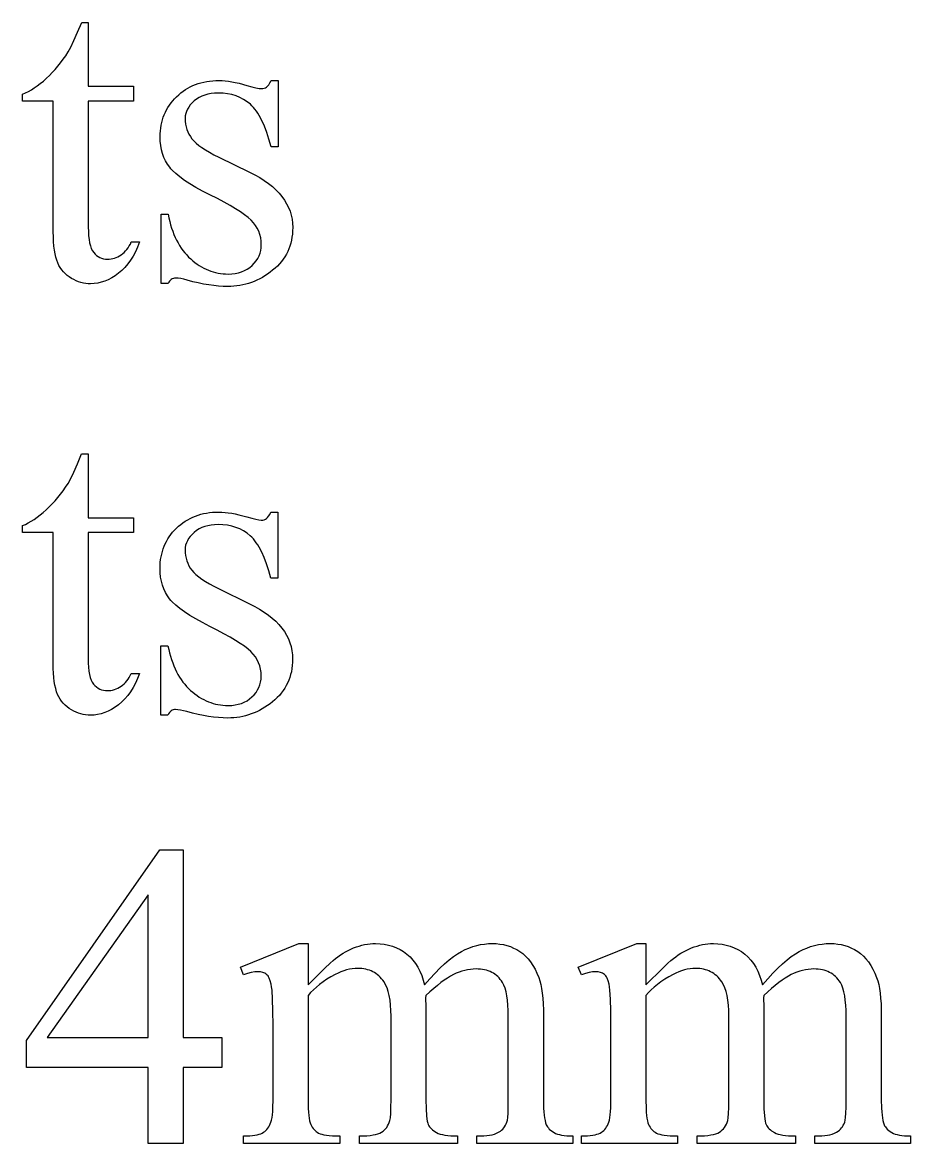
# Model space of a CAD drawing. Extents: x 5 to 599, y -219 to 392.
# Drawn here: x 363.8 to 404.7, y -218.8 to -167.3 of the extents above; entities that cross this region are included whole.
import ezdxf

# ---------------------------------------------------------------- set-up
doc = ezdxf.new("R2010")
doc.units = 0
doc.header["$MEASUREMENT"] = 0
for name, color, linetype in [('EXT', 1, 'CONTINUOUS'), ('INT', 5, 'CONTINUOUS'), ('POCKET_2_4MM', 3, 'CONTINUOUS')]:
    doc.layers.add(name, color=color, linetype=linetype)

msp = doc.modelspace()

# ---------------------------------------------------------------- linework, layer by layer
at = {"layer": 'EXT'}
for points in [[(366.825, -187.124), (366.825, -190.061), (368.913, -190.061), (368.913, -190.744), (366.825, -190.744), (366.825, -196.539), (366.829, -196.747), (366.841, -196.938), (366.86, -197.111), (366.887, -197.266), (366.922, -197.403), (366.965, -197.523), (367.016, -197.625), (367.074, -197.71), (367.138, -197.781), (367.207, -197.842), (367.28, -197.894), (367.358, -197.937), (367.44, -197.97), (367.527, -197.993), (367.618, -198.008), (367.713, -198.012), (367.793, -198.009), (367.873, -198), (367.952, -197.984), (368.03, -197.962), (368.108, -197.934), (368.185, -197.9), (368.262, -197.859), (368.337, -197.812), (368.411, -197.759), (368.48, -197.7), (368.545, -197.636), (368.606, -197.565), (368.662, -197.488), (368.714, -197.405), (368.762, -197.317), (368.806, -197.222), (369.186, -197.222), (369.096, -197.454), (368.998, -197.671), (368.89, -197.873), (368.774, -198.06), (368.649, -198.232), (368.515, -198.39), (368.372, -198.533), (368.22, -198.661), (368.064, -198.774), (367.906, -198.872), (367.747, -198.955), (367.586, -199.023), (367.425, -199.076), (367.262, -199.114), (367.098, -199.137), (366.932, -199.144), (366.821, -199.14), (366.709, -199.129), (366.599, -199.109), (366.489, -199.082), (366.379, -199.047), (366.27, -199.004), (366.162, -198.954), (366.054, -198.895), (365.951, -198.83), (365.854, -198.757), (365.764, -198.678), (365.681, -198.593), (365.605, -198.5), (365.537, -198.401), (365.475, -198.296), (365.42, -198.183), (365.372, -198.059), (365.331, -197.92), (365.295, -197.765), (365.267, -197.594), (365.244, -197.407), (365.228, -197.205), (365.219, -196.987), (365.215, -196.754), (365.215, -190.744), (363.801, -190.744), (363.801, -190.422), (363.935, -190.363), (364.07, -190.296), (364.206, -190.219), (364.343, -190.133), (364.481, -190.037), (364.619, -189.932), (364.758, -189.818), (364.898, -189.695), (365.037, -189.564), (365.171, -189.427), (365.302, -189.284), (365.429, -189.135), (365.552, -188.98), (365.671, -188.819), (365.787, -188.653), (365.898, -188.48), (366.021, -188.256), (366.167, -187.956), (366.334, -187.578), (366.523, -187.124)], [(375.557, -189.797), (375.557, -192.841), (375.235, -192.841), (375.139, -192.497), (375.037, -192.181), (374.928, -191.895), (374.812, -191.636), (374.69, -191.407), (374.626, -191.303), (374.561, -191.206), (374.494, -191.116), (374.426, -191.034), (374.356, -190.958), (374.284, -190.89), (374.134, -190.769), (373.974, -190.664), (373.804, -190.575), (373.624, -190.502), (373.435, -190.446), (373.235, -190.405), (373.025, -190.381), (372.806, -190.373), (372.639, -190.378), (372.481, -190.395), (372.331, -190.424), (372.189, -190.463), (372.055, -190.514), (371.93, -190.576), (371.812, -190.649), (371.703, -190.734), (371.605, -190.825), (371.52, -190.919), (371.448, -191.016), (371.389, -191.114), (371.343, -191.216), (371.31, -191.319), (371.291, -191.425), (371.284, -191.534), (371.289, -191.668), (371.303, -191.797), (371.328, -191.922), (371.362, -192.041), (371.406, -192.156), (371.46, -192.266), (371.523, -192.371), (371.596, -192.471), (371.682, -192.571), (371.786, -192.674), (371.911, -192.777), (372.055, -192.883), (372.218, -192.99), (372.401, -193.098), (372.604, -193.208), (372.825, -193.319), (374.25, -194.012), (374.49, -194.135), (374.714, -194.263), (374.923, -194.396), (375.116, -194.533), (375.294, -194.676), (375.457, -194.823), (375.604, -194.975), (375.735, -195.132), (375.851, -195.293), (375.952, -195.46), (376.037, -195.631), (376.107, -195.807), (376.161, -195.987), (376.2, -196.173), (376.223, -196.363), (376.231, -196.559), (376.227, -196.709), (376.216, -196.856), (376.198, -196.999), (376.173, -197.139), (376.141, -197.275), (376.101, -197.407), (376.054, -197.535), (376, -197.66), (375.939, -197.781), (375.87, -197.898), (375.795, -198.012), (375.712, -198.122), (375.622, -198.228), (375.525, -198.331), (375.42, -198.429), (375.309, -198.525), (375.192, -198.615), (375.075, -198.699), (374.955, -198.778), (374.834, -198.851), (374.711, -198.918), (374.586, -198.979), (374.46, -199.035), (374.332, -199.084), (374.202, -199.128), (374.07, -199.166), (373.937, -199.198), (373.802, -199.224), (373.665, -199.245), (373.527, -199.259), (373.387, -199.268), (373.245, -199.271), (373.036, -199.266), (372.821, -199.253), (372.597, -199.23), (372.367, -199.198), (372.129, -199.157), (371.884, -199.106), (371.632, -199.047), (371.372, -198.978), (371.218, -198.936), (371.079, -198.905), (370.955, -198.887), (370.845, -198.881), (370.79, -198.885), (370.739, -198.896), (370.69, -198.916), (370.645, -198.944), (370.603, -198.98), (370.563, -199.023), (370.527, -199.075), (370.494, -199.134), (370.172, -199.134), (370.172, -195.944), (370.494, -195.944), (370.53, -196.112), (370.57, -196.275), (370.614, -196.432), (370.661, -196.585), (370.713, -196.732), (370.769, -196.874), (370.828, -197.01), (370.891, -197.142), (370.958, -197.268), (371.03, -197.388), (371.104, -197.504), (371.183, -197.614), (371.266, -197.719), (371.353, -197.819), (371.443, -197.913), (371.538, -198.003), (371.635, -198.086), (371.733, -198.165), (371.833, -198.238), (371.935, -198.306), (372.037, -198.368), (372.142, -198.425), (372.248, -198.476), (372.355, -198.522), (372.463, -198.563), (372.574, -198.598), (372.685, -198.628), (372.798, -198.652), (372.913, -198.671), (373.028, -198.684), (373.146, -198.693), (373.265, -198.695), (373.429, -198.689), (373.586, -198.671), (373.734, -198.64), (373.876, -198.596), (374.009, -198.541), (374.134, -198.473), (374.252, -198.393), (374.362, -198.3), (374.462, -198.199), (374.548, -198.092), (374.621, -197.981), (374.68, -197.865), (374.727, -197.743), (374.76, -197.617), (374.78, -197.485), (374.787, -197.349), (374.779, -197.184), (374.757, -197.026), (374.72, -196.874), (374.668, -196.729), (374.602, -196.591), (374.52, -196.46), (374.424, -196.335), (374.313, -196.217), (374.18, -196.099), (374.018, -195.973), (373.826, -195.839), (373.605, -195.698), (373.354, -195.549), (373.074, -195.392), (372.764, -195.228), (372.425, -195.056), (372.087, -194.883), (371.779, -194.713), (371.502, -194.548), (371.255, -194.388), (371.038, -194.231), (370.852, -194.079), (370.697, -193.931), (370.63, -193.859), (370.572, -193.788), (370.469, -193.644), (370.38, -193.491), (370.304, -193.329), (370.242, -193.158), (370.194, -192.978), (370.16, -192.789), (370.14, -192.59), (370.133, -192.383), (370.136, -192.246), (370.144, -192.113), (370.159, -191.982), (370.18, -191.854), (370.207, -191.729), (370.239, -191.607), (370.277, -191.487), (370.322, -191.37), (370.372, -191.257), (370.428, -191.146), (370.49, -191.037), (370.558, -190.932), (370.632, -190.829), (370.712, -190.73), (370.797, -190.633), (370.889, -190.539), (370.985, -190.449), (371.085, -190.365), (371.188, -190.287), (371.295, -190.214), (371.405, -190.148), (371.518, -190.087), (371.635, -190.032), (371.756, -189.983), (371.88, -189.939), (372.007, -189.901), (372.138, -189.87), (372.273, -189.844), (372.411, -189.823), (372.552, -189.809), (372.697, -189.8), (372.845, -189.797), (372.98, -189.801), (373.122, -189.811), (373.272, -189.829), (373.428, -189.853), (373.591, -189.885), (373.762, -189.923), (374.123, -190.022), (374.351, -190.086), (374.538, -190.131), (374.683, -190.159), (374.787, -190.168), (374.86, -190.164), (374.926, -190.151), (374.982, -190.13), (375.03, -190.1), (375.076, -190.055), (375.126, -189.99), (375.179, -189.904), (375.235, -189.797)]]:
    msp.add_lwpolyline(points, close=True, dxfattribs=at)
at = {"layer": 'INT'}
for points in [[(366.83, -167.279), (366.83, -170.216), (368.918, -170.216), (368.918, -170.899), (366.83, -170.899), (366.83, -176.694), (366.834, -176.902), (366.846, -177.093), (366.865, -177.266), (366.892, -177.421), (366.927, -177.558), (366.97, -177.678), (367.021, -177.78), (367.079, -177.865), (367.143, -177.936), (367.212, -177.997), (367.285, -178.049), (367.363, -178.092), (367.445, -178.125), (367.532, -178.148), (367.623, -178.163), (367.718, -178.167), (367.798, -178.164), (367.878, -178.155), (367.957, -178.139), (368.035, -178.117), (368.113, -178.089), (368.19, -178.055), (368.266, -178.014), (368.342, -177.967), (368.416, -177.914), (368.485, -177.855), (368.55, -177.791), (368.611, -177.72), (368.667, -177.643), (368.719, -177.56), (368.767, -177.472), (368.811, -177.377), (369.191, -177.377), (369.101, -177.609), (369.003, -177.826), (368.895, -178.028), (368.779, -178.215), (368.654, -178.387), (368.52, -178.545), (368.377, -178.688), (368.225, -178.816), (368.069, -178.929), (367.911, -179.027), (367.751, -179.11), (367.591, -179.178), (367.429, -179.231), (367.267, -179.269), (367.103, -179.292), (366.937, -179.299), (366.825, -179.295), (366.714, -179.284), (366.604, -179.264), (366.493, -179.237), (366.384, -179.202), (366.275, -179.159), (366.167, -179.109), (366.059, -179.05), (365.955, -178.985), (365.859, -178.912), (365.769, -178.833), (365.686, -178.748), (365.61, -178.655), (365.542, -178.556), (365.48, -178.451), (365.425, -178.338), (365.377, -178.214), (365.335, -178.075), (365.3, -177.92), (365.271, -177.749), (365.249, -177.562), (365.233, -177.36), (365.223, -177.142), (365.22, -176.909), (365.22, -170.899), (363.805, -170.899), (363.805, -170.577), (363.94, -170.518), (364.075, -170.451), (364.211, -170.374), (364.348, -170.288), (364.486, -170.192), (364.624, -170.087), (364.763, -169.973), (364.903, -169.85), (365.041, -169.719), (365.176, -169.582), (365.307, -169.439), (365.434, -169.29), (365.557, -169.135), (365.676, -168.974), (365.791, -168.808), (365.903, -168.635), (366.026, -168.411), (366.171, -168.111), (366.339, -167.733), (366.528, -167.279)], [(375.562, -169.952), (375.562, -172.996), (375.24, -172.996), (375.144, -172.652), (375.042, -172.336), (374.933, -172.05), (374.817, -171.791), (374.695, -171.562), (374.631, -171.458), (374.566, -171.361), (374.499, -171.271), (374.431, -171.189), (374.361, -171.113), (374.289, -171.045), (374.139, -170.924), (373.979, -170.819), (373.809, -170.73), (373.629, -170.657), (373.439, -170.601), (373.24, -170.56), (373.03, -170.536), (372.811, -170.528), (372.644, -170.533), (372.486, -170.55), (372.336, -170.579), (372.194, -170.618), (372.06, -170.669), (371.935, -170.731), (371.817, -170.804), (371.708, -170.889), (371.61, -170.98), (371.525, -171.074), (371.453, -171.171), (371.394, -171.269), (371.348, -171.371), (371.315, -171.474), (371.295, -171.58), (371.289, -171.689), (371.294, -171.823), (371.308, -171.952), (371.333, -172.077), (371.367, -172.196), (371.411, -172.311), (371.464, -172.421), (371.528, -172.526), (371.601, -172.626), (371.686, -172.726), (371.791, -172.829), (371.916, -172.932), (372.06, -173.038), (372.223, -173.145), (372.406, -173.253), (372.608, -173.363), (372.83, -173.474), (374.255, -174.167), (374.495, -174.29), (374.719, -174.418), (374.928, -174.551), (375.121, -174.688), (375.299, -174.831), (375.462, -174.978), (375.609, -175.13), (375.74, -175.287), (375.856, -175.448), (375.957, -175.615), (376.042, -175.786), (376.112, -175.962), (376.166, -176.142), (376.204, -176.328), (376.228, -176.518), (376.235, -176.714), (376.232, -176.864), (376.221, -177.011), (376.203, -177.154), (376.178, -177.294), (376.145, -177.43), (376.106, -177.562), (376.059, -177.69), (376.005, -177.815), (375.944, -177.936), (375.875, -178.053), (375.8, -178.167), (375.717, -178.277), (375.627, -178.383), (375.53, -178.486), (375.425, -178.584), (375.313, -178.68), (375.197, -178.77), (375.08, -178.854), (374.96, -178.933), (374.839, -179.006), (374.716, -179.073), (374.591, -179.134), (374.465, -179.19), (374.337, -179.239), (374.207, -179.283), (374.075, -179.321), (373.942, -179.353), (373.807, -179.379), (373.67, -179.4), (373.532, -179.414), (373.392, -179.423), (373.25, -179.426), (373.041, -179.421), (372.825, -179.408), (372.602, -179.385), (372.372, -179.353), (372.134, -179.312), (371.889, -179.261), (371.636, -179.202), (371.377, -179.133), (371.223, -179.091), (371.084, -179.06), (370.96, -179.042), (370.85, -179.036), (370.795, -179.04), (370.744, -179.051), (370.695, -179.071), (370.65, -179.099), (370.607, -179.135), (370.568, -179.178), (370.532, -179.23), (370.499, -179.289), (370.177, -179.289), (370.177, -176.099), (370.499, -176.099), (370.535, -176.267), (370.575, -176.43), (370.618, -176.587), (370.666, -176.74), (370.718, -176.887), (370.773, -177.029), (370.833, -177.165), (370.896, -177.297), (370.963, -177.423), (371.034, -177.543), (371.109, -177.659), (371.188, -177.769), (371.271, -177.874), (371.358, -177.974), (371.448, -178.068), (371.543, -178.158), (371.64, -178.241), (371.738, -178.32), (371.838, -178.393), (371.939, -178.461), (372.042, -178.523), (372.147, -178.58), (372.252, -178.631), (372.36, -178.677), (372.468, -178.718), (372.578, -178.753), (372.69, -178.783), (372.803, -178.807), (372.917, -178.826), (373.033, -178.839), (373.151, -178.848), (373.269, -178.85), (373.434, -178.844), (373.59, -178.826), (373.739, -178.795), (373.88, -178.751), (374.014, -178.696), (374.139, -178.628), (374.257, -178.548), (374.367, -178.455), (374.467, -178.354), (374.553, -178.247), (374.626, -178.136), (374.685, -178.02), (374.732, -177.898), (374.765, -177.772), (374.785, -177.64), (374.791, -177.504), (374.784, -177.339), (374.762, -177.181), (374.725, -177.029), (374.673, -176.884), (374.607, -176.746), (374.525, -176.615), (374.429, -176.49), (374.318, -176.372), (374.185, -176.254), (374.023, -176.128), (373.831, -175.994), (373.61, -175.853), (373.359, -175.704), (373.079, -175.547), (372.769, -175.383), (372.43, -175.211), (372.092, -175.038), (371.784, -174.868), (371.507, -174.703), (371.26, -174.543), (371.043, -174.386), (370.857, -174.234), (370.702, -174.086), (370.635, -174.014), (370.577, -173.943), (370.474, -173.799), (370.385, -173.646), (370.309, -173.484), (370.247, -173.313), (370.199, -173.133), (370.165, -172.944), (370.144, -172.745), (370.138, -172.538), (370.14, -172.401), (370.149, -172.268), (370.164, -172.137), (370.185, -172.009), (370.211, -171.884), (370.244, -171.762), (370.282, -171.642), (370.327, -171.525), (370.377, -171.412), (370.433, -171.301), (370.495, -171.192), (370.563, -171.087), (370.637, -170.984), (370.716, -170.885), (370.802, -170.788), (370.894, -170.694), (370.99, -170.604), (371.09, -170.52), (371.193, -170.442), (371.299, -170.369), (371.41, -170.303), (371.523, -170.242), (371.64, -170.187), (371.761, -170.138), (371.885, -170.094), (372.012, -170.056), (372.143, -170.025), (372.278, -169.999), (372.415, -169.978), (372.557, -169.964), (372.702, -169.955), (372.85, -169.952), (372.985, -169.956), (373.127, -169.966), (373.277, -169.984), (373.433, -170.008), (373.596, -170.04), (373.766, -170.078), (374.128, -170.177), (374.356, -170.241), (374.543, -170.286), (374.688, -170.314), (374.791, -170.323), (374.865, -170.319), (374.93, -170.306), (374.987, -170.285), (375.035, -170.255), (375.081, -170.21), (375.131, -170.145), (375.184, -170.059), (375.24, -169.952)]]:
    msp.add_lwpolyline(points, close=True, dxfattribs=at)
at = {"layer": 'POCKET_2_4MM'}
for points in [[(372.972, -213.964), (372.972, -215.35), (371.196, -215.35), (371.196, -218.843), (369.586, -218.843), (369.586, -215.35), (363.986, -215.35), (363.986, -214.101), (370.123, -205.34), (371.196, -205.34), (371.196, -213.964)], [(369.586, -213.964), (369.586, -207.398), (364.942, -213.964)], [(376.943, -211.545), (377.718, -210.776), (377.956, -210.548), (378.094, -210.423), (378.205, -210.333), (378.318, -210.248), (378.433, -210.168), (378.55, -210.093), (378.67, -210.024), (378.791, -209.96), (378.915, -209.901), (379.04, -209.847), (379.167, -209.799), (379.294, -209.757), (379.42, -209.722), (379.545, -209.693), (379.671, -209.671), (379.796, -209.655), (379.921, -209.645), (380.045, -209.642), (380.252, -209.65), (380.45, -209.673), (380.642, -209.711), (380.826, -209.764), (381.003, -209.833), (381.172, -209.917), (381.335, -210.016), (381.489, -210.13), (381.634, -210.259), (381.767, -210.401), (381.887, -210.558), (381.994, -210.728), (382.089, -210.911), (382.172, -211.109), (382.242, -211.32), (382.299, -211.545), (382.546, -211.265), (382.782, -211.01), (383.009, -210.78), (383.226, -210.575), (383.433, -210.396), (383.631, -210.241), (383.819, -210.112), (383.997, -210.008), (384.171, -209.922), (384.346, -209.848), (384.522, -209.785), (384.699, -209.734), (384.878, -209.694), (385.058, -209.665), (385.239, -209.648), (385.421, -209.642), (385.597, -209.648), (385.767, -209.665), (385.933, -209.694), (386.093, -209.734), (386.249, -209.785), (386.399, -209.848), (386.544, -209.922), (386.685, -210.008), (386.819, -210.107), (386.946, -210.22), (387.066, -210.348), (387.179, -210.49), (387.284, -210.646), (387.383, -210.818), (387.474, -211.003), (387.558, -211.203), (387.608, -211.355), (387.652, -211.526), (387.689, -211.718), (387.719, -211.93), (387.742, -212.162), (387.759, -212.414), (387.769, -212.687), (387.773, -212.979), (387.773, -216.823), (387.781, -217.21), (387.791, -217.378), (387.804, -217.53), (387.822, -217.666), (387.844, -217.785), (387.87, -217.888), (387.9, -217.974), (387.926, -218.027), (387.959, -218.078), (387.996, -218.126), (388.039, -218.173), (388.139, -218.261), (388.26, -218.34), (388.332, -218.376), (388.413, -218.406), (388.505, -218.432), (388.607, -218.454), (388.719, -218.47), (388.842, -218.482), (388.975, -218.489), (389.119, -218.491), (389.119, -218.843), (384.709, -218.843), (384.709, -218.491), (384.894, -218.491), (385.034, -218.488), (385.166, -218.477), (385.291, -218.46), (385.407, -218.435), (385.515, -218.404), (385.615, -218.365), (385.708, -218.32), (385.792, -218.267), (385.846, -218.225), (385.896, -218.177), (385.943, -218.124), (385.985, -218.065), (386.023, -218), (386.057, -217.929), (386.088, -217.852), (386.114, -217.769), (386.131, -217.648), (386.143, -217.45), (386.151, -217.175), (386.153, -216.823), (386.153, -212.979), (386.149, -212.716), (386.137, -212.473), (386.116, -212.25), (386.087, -212.047), (386.05, -211.865), (386.005, -211.702), (385.951, -211.56), (385.89, -211.437), (385.84, -211.362), (385.787, -211.291), (385.731, -211.225), (385.671, -211.164), (385.607, -211.108), (385.54, -211.057), (385.469, -211.011), (385.394, -210.969), (385.316, -210.933), (385.235, -210.901), (385.15, -210.874), (385.061, -210.852), (384.969, -210.835), (384.873, -210.823), (384.773, -210.815), (384.67, -210.813), (384.541, -210.817), (384.411, -210.829), (384.282, -210.849), (384.152, -210.878), (384.022, -210.914), (383.892, -210.958), (383.761, -211.011), (383.631, -211.072), (383.497, -211.143), (383.356, -211.229), (383.209, -211.328), (383.054, -211.441), (382.893, -211.568), (382.725, -211.709), (382.549, -211.864), (382.367, -212.033), (382.348, -212.14), (382.367, -212.559), (382.367, -216.823), (382.374, -217.238), (382.393, -217.567), (382.408, -217.699), (382.425, -217.809), (382.446, -217.898), (382.47, -217.965), (382.498, -218.02), (382.532, -218.072), (382.572, -218.123), (382.618, -218.171), (382.668, -218.217), (382.725, -218.26), (382.855, -218.34), (382.932, -218.376), (383.022, -218.406), (383.124, -218.432), (383.238, -218.454), (383.365, -218.47), (383.505, -218.482), (383.657, -218.489), (383.821, -218.491), (383.821, -218.843), (379.304, -218.843), (379.304, -218.491), (379.482, -218.489), (379.646, -218.481), (379.795, -218.467), (379.93, -218.448), (380.05, -218.423), (380.155, -218.393), (380.247, -218.357), (380.323, -218.316), (380.39, -218.269), (380.452, -218.217), (380.508, -218.159), (380.559, -218.096), (380.604, -218.028), (380.645, -217.954), (380.679, -217.874), (380.709, -217.789), (380.73, -217.666), (380.745, -217.465), (380.755, -217.183), (380.758, -216.823), (380.758, -212.979), (380.753, -212.715), (380.738, -212.471), (380.712, -212.246), (380.677, -212.04), (380.632, -211.853), (380.577, -211.686), (380.511, -211.537), (380.436, -211.408), (380.381, -211.333), (380.323, -211.262), (380.263, -211.196), (380.2, -211.135), (380.134, -211.079), (380.066, -211.028), (379.995, -210.981), (379.921, -210.94), (379.845, -210.903), (379.766, -210.872), (379.684, -210.845), (379.6, -210.823), (379.513, -210.806), (379.423, -210.793), (379.331, -210.786), (379.236, -210.784), (379.104, -210.788), (378.973, -210.801), (378.842, -210.824), (378.711, -210.854), (378.581, -210.894), (378.451, -210.943), (378.321, -211), (378.192, -211.067), (377.995, -211.176), (377.81, -211.288), (377.636, -211.404), (377.475, -211.523), (377.324, -211.645), (377.185, -211.771), (377.058, -211.9), (376.943, -212.033), (376.943, -216.823), (376.95, -217.224), (376.96, -217.395), (376.973, -217.548), (376.99, -217.681), (377.011, -217.794), (377.036, -217.889), (377.065, -217.965), (377.097, -218.028), (377.133, -218.088), (377.173, -218.144), (377.216, -218.195), (377.263, -218.242), (377.314, -218.286), (377.368, -218.325), (377.426, -218.36), (377.493, -218.391), (377.576, -218.417), (377.674, -218.44), (377.788, -218.459), (377.917, -218.473), (378.061, -218.483), (378.397, -218.491), (378.397, -218.843), (373.977, -218.843), (373.977, -218.491), (374.261, -218.483), (374.386, -218.473), (374.499, -218.459), (374.6, -218.44), (374.69, -218.417), (374.769, -218.391), (374.835, -218.36), (374.895, -218.324), (374.95, -218.284), (375.002, -218.239), (375.05, -218.189), (375.095, -218.134), (375.135, -218.074), (375.173, -218.01), (375.206, -217.94), (375.236, -217.86), (375.262, -217.762), (375.283, -217.648), (375.301, -217.517), (375.315, -217.369), (375.325, -217.204), (375.333, -216.823), (375.333, -213.408), (375.327, -212.737), (375.311, -212.196), (375.284, -211.786), (375.266, -211.629), (375.245, -211.506), (375.206, -211.357), (375.157, -211.234), (375.129, -211.181), (375.099, -211.135), (375.066, -211.095), (375.03, -211.062), (374.992, -211.033), (374.951, -211.008), (374.857, -210.97), (374.751, -210.947), (374.63, -210.94), (374.487, -210.949), (374.33, -210.976), (374.16, -211.022), (373.977, -211.086), (373.83, -210.735), (376.523, -209.642), (376.943, -209.642)], [(392.485, -211.545), (393.261, -210.776), (393.499, -210.548), (393.636, -210.423), (393.747, -210.333), (393.86, -210.248), (393.975, -210.168), (394.093, -210.093), (394.212, -210.024), (394.333, -209.96), (394.457, -209.901), (394.583, -209.847), (394.709, -209.799), (394.836, -209.757), (394.962, -209.722), (395.088, -209.693), (395.213, -209.671), (395.338, -209.655), (395.463, -209.645), (395.588, -209.642), (395.794, -209.65), (395.993, -209.673), (396.184, -209.711), (396.368, -209.764), (396.545, -209.833), (396.715, -209.917), (396.877, -210.016), (397.032, -210.13), (397.177, -210.259), (397.309, -210.401), (397.429, -210.558), (397.537, -210.728), (397.632, -210.911), (397.714, -211.109), (397.784, -211.32), (397.842, -211.545), (398.088, -211.265), (398.324, -211.01), (398.551, -210.78), (398.768, -210.575), (398.976, -210.396), (399.173, -210.241), (399.361, -210.112), (399.539, -210.008), (399.713, -209.922), (399.888, -209.848), (400.064, -209.785), (400.242, -209.734), (400.42, -209.694), (400.6, -209.665), (400.781, -209.648), (400.964, -209.642), (401.139, -209.648), (401.31, -209.665), (401.475, -209.694), (401.636, -209.734), (401.791, -209.785), (401.941, -209.848), (402.087, -209.922), (402.227, -210.008), (402.361, -210.107), (402.488, -210.22), (402.608, -210.348), (402.721, -210.49), (402.827, -210.646), (402.925, -210.818), (403.016, -211.003), (403.1, -211.203), (403.151, -211.355), (403.194, -211.526), (403.231, -211.718), (403.261, -211.93), (403.285, -212.162), (403.302, -212.414), (403.312, -212.687), (403.315, -212.979), (403.315, -216.823), (403.323, -217.21), (403.333, -217.378), (403.347, -217.53), (403.365, -217.666), (403.386, -217.785), (403.412, -217.888), (403.442, -217.974), (403.469, -218.027), (403.501, -218.078), (403.538, -218.126), (403.581, -218.173), (403.681, -218.261), (403.803, -218.34), (403.874, -218.376), (403.955, -218.406), (404.047, -218.432), (404.149, -218.454), (404.262, -218.47), (404.385, -218.482), (404.518, -218.489), (404.661, -218.491), (404.661, -218.843), (400.251, -218.843), (400.251, -218.491), (400.437, -218.491), (400.577, -218.488), (400.709, -218.477), (400.833, -218.46), (400.949, -218.435), (401.057, -218.404), (401.158, -218.365), (401.25, -218.32), (401.334, -218.267), (401.389, -218.225), (401.439, -218.177), (401.485, -218.124), (401.527, -218.065), (401.565, -218), (401.6, -217.929), (401.63, -217.852), (401.656, -217.769), (401.673, -217.648), (401.686, -217.45), (401.693, -217.175), (401.695, -216.823), (401.695, -212.979), (401.691, -212.716), (401.679, -212.473), (401.658, -212.25), (401.63, -212.047), (401.592, -211.865), (401.547, -211.702), (401.494, -211.56), (401.432, -211.437), (401.383, -211.362), (401.33, -211.291), (401.273, -211.225), (401.213, -211.164), (401.149, -211.108), (401.082, -211.057), (401.011, -211.011), (400.937, -210.969), (400.859, -210.933), (400.777, -210.901), (400.692, -210.874), (400.603, -210.852), (400.511, -210.835), (400.415, -210.823), (400.315, -210.815), (400.212, -210.813), (400.083, -210.817), (399.954, -210.829), (399.824, -210.849), (399.694, -210.878), (399.564, -210.914), (399.434, -210.958), (399.304, -211.011), (399.173, -211.072), (399.039, -211.143), (398.899, -211.229), (398.751, -211.328), (398.596, -211.441), (398.435, -211.568), (398.267, -211.709), (398.092, -211.864), (397.91, -212.033), (397.89, -212.14), (397.91, -212.559), (397.91, -216.823), (397.916, -217.238), (397.935, -217.567), (397.95, -217.699), (397.967, -217.809), (397.988, -217.898), (398.012, -217.965), (398.041, -218.02), (398.075, -218.072), (398.114, -218.123), (398.16, -218.171), (398.211, -218.217), (398.267, -218.26), (398.398, -218.34), (398.475, -218.376), (398.564, -218.406), (398.666, -218.432), (398.781, -218.454), (398.908, -218.47), (399.047, -218.482), (399.199, -218.489), (399.364, -218.491), (399.364, -218.843), (394.846, -218.843), (394.846, -218.491), (395.024, -218.489), (395.188, -218.481), (395.337, -218.467), (395.472, -218.448), (395.592, -218.423), (395.698, -218.393), (395.789, -218.357), (395.866, -218.316), (395.933, -218.269), (395.994, -218.217), (396.05, -218.159), (396.101, -218.096), (396.147, -218.028), (396.187, -217.954), (396.222, -217.874), (396.251, -217.789), (396.273, -217.666), (396.288, -217.465), (396.297, -217.183), (396.3, -216.823), (396.3, -212.979), (396.295, -212.715), (396.28, -212.471), (396.255, -212.246), (396.219, -212.04), (396.174, -211.853), (396.119, -211.686), (396.053, -211.537), (395.978, -211.408), (395.923, -211.333), (395.865, -211.262), (395.805, -211.196), (395.742, -211.135), (395.676, -211.079), (395.608, -211.028), (395.537, -210.981), (395.463, -210.94), (395.387, -210.903), (395.308, -210.872), (395.226, -210.845), (395.142, -210.823), (395.055, -210.806), (394.965, -210.793), (394.873, -210.786), (394.778, -210.784), (394.646, -210.788), (394.515, -210.801), (394.384, -210.824), (394.254, -210.854), (394.123, -210.894), (393.993, -210.943), (393.863, -211), (393.734, -211.067), (393.537, -211.176), (393.352, -211.288), (393.179, -211.404), (393.017, -211.523), (392.867, -211.645), (392.728, -211.771), (392.601, -211.9), (392.485, -212.033), (392.485, -216.823), (392.493, -217.224), (392.502, -217.395), (392.516, -217.548), (392.533, -217.681), (392.554, -217.794), (392.578, -217.889), (392.607, -217.965), (392.639, -218.028), (392.675, -218.088), (392.715, -218.144), (392.758, -218.195), (392.805, -218.242), (392.856, -218.286), (392.91, -218.325), (392.968, -218.36), (393.036, -218.391), (393.118, -218.417), (393.217, -218.44), (393.33, -218.459), (393.459, -218.473), (393.604, -218.483), (393.939, -218.491), (393.939, -218.843), (389.519, -218.843), (389.519, -218.491), (389.803, -218.483), (389.928, -218.473), (390.041, -218.459), (390.143, -218.44), (390.233, -218.417), (390.311, -218.391), (390.378, -218.36), (390.437, -218.324), (390.492, -218.284), (390.544, -218.239), (390.592, -218.189), (390.637, -218.134), (390.678, -218.074), (390.715, -218.01), (390.748, -217.94), (390.778, -217.86), (390.804, -217.762), (390.826, -217.648), (390.844, -217.517), (390.857, -217.369), (390.867, -217.204), (390.875, -216.823), (390.875, -213.408), (390.87, -212.737), (390.853, -212.196), (390.826, -211.786), (390.808, -211.629), (390.787, -211.506), (390.748, -211.357), (390.7, -211.234), (390.672, -211.181), (390.641, -211.135), (390.608, -211.095), (390.573, -211.062), (390.535, -211.033), (390.493, -211.008), (390.4, -210.97), (390.293, -210.947), (390.173, -210.94), (390.029, -210.949), (389.873, -210.976), (389.703, -211.022), (389.519, -211.086), (389.373, -210.735), (392.066, -209.642), (392.485, -209.642)]]:
    msp.add_lwpolyline(points, close=True, dxfattribs=at)

doc.saveas('drawing.dxf')
